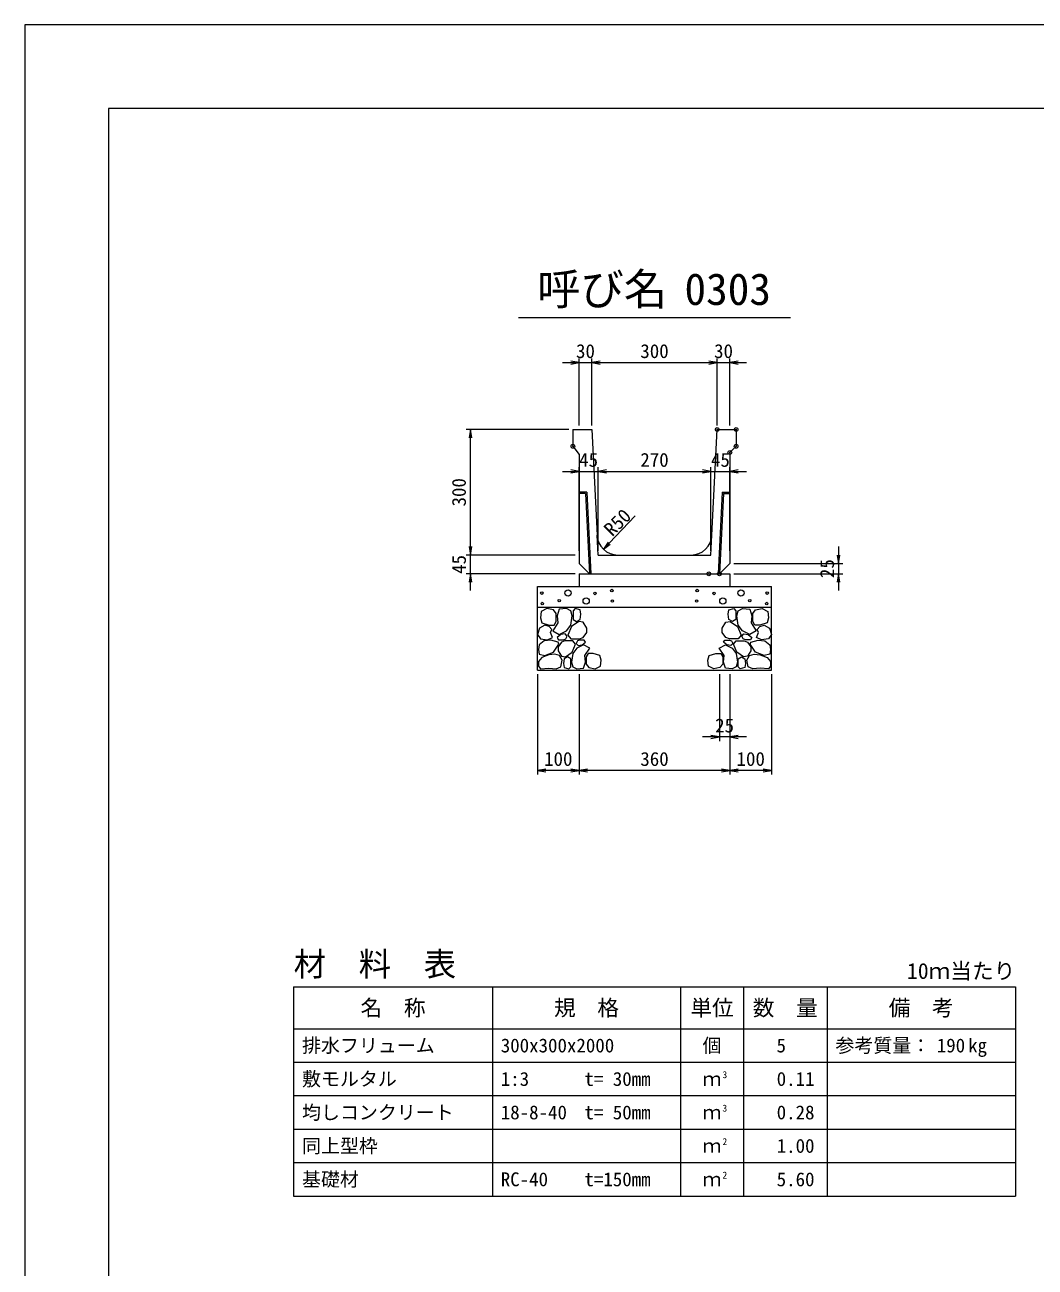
# Model space of a CAD drawing. Units: millimetres at full size. Extents: x 33640 to 42050, y -5940 to 0.
# Drawn here: x 33640 to 36055, y -2970 to 0 of the extents above; entities that cross this region are included whole.
import ezdxf
from ezdxf.enums import TextEntityAlignment as Align

# ---------------------------------------------------------------- set-up
doc = ezdxf.new("R2010")
doc.units = ezdxf.units.MM
doc.header["$LTSCALE"] = 18
doc.header["$PDMODE"] = 32
doc.header["$PDSIZE"] = 9
doc.linetypes.add('DASHED_SPACED', pattern=[12, 6, -6])
for name, color, linetype, lineweight in [('D-DCR-HCHn', 4, 'Continuous', 9), ('D-MTR-FRAM', 7, 'Continuous', 13), ('D-MTR-LINE', 7, 'Continuous', 13), ('D-STR-DIM', 7, 'Continuous', 13), ('D-STR-STRn', 1, 'Continuous', 13), ('D-TTL', 2, 'Continuous', 13), ('D-TTL-TXT', 7, 'Continuous', 13)]:
    doc.layers.add(name, color=color, linetype=linetype, lineweight=lineweight)
doc.layers.add('D-MTR', color=7, linetype='Continuous')
doc.layers.add('D-MTR-TXT', color=7, linetype='Continuous')
doc.styles.add('ＭＳ ゴシック', font='')
doc.styles.get('ＭＳ ゴシック').set_extended_font_data('MS Gothic')

# ---------------------------------------------------------------- blocks, each defined once
blk = doc.blocks.new('open_arrow')
at = {"color": 0, "linetype": 'Continuous', "lineweight": -2}
blk.add_lwpolyline([(7.5, 1.25), (0, 0), (7.5, -1.25)], dxfattribs=at)

msp = doc.modelspace()

# ---------------------------------------------------------------- linework, layer by layer
at = {"layer": 'D-DCR-HCHn'}
for points in [[(34903.4, -1398.8), (34887.8, -1395.34), (34873.93, -1402.27), (34872.19, -1417.87), (34875.66, -1430.01), (34893, -1435.21), (34905.13, -1435.21), (34910.33, -1426.54), (34910.33, -1407.47)], [(34917.27, -1397.07), (34912.07, -1412.67), (34913.8, -1430.01), (34901.67, -1449.08), (34917.27, -1457.75), (34934.6, -1449.08), (34945, -1435.21), (34948.47, -1412.67), (34945, -1400.54), (34934.6, -1395.34)], [(34950.21, -1400.54), (34950.21, -1421.34), (34958.87, -1426.54), (34967.54, -1421.34), (34969.28, -1409.21), (34967.54, -1398.8), (34955.41, -1395.34)], [(35339.79, -1400.54), (35339.79, -1421.34), (35331.13, -1426.54), (35322.46, -1421.34), (35320.72, -1409.21), (35322.46, -1398.8), (35334.59, -1395.34)], [(35372.73, -1397.07), (35377.93, -1412.67), (35376.2, -1430.01), (35388.33, -1449.08), (35372.73, -1457.75), (35355.4, -1449.08), (35345, -1435.21), (35341.53, -1412.67), (35345, -1400.54), (35355.4, -1395.34)], [(35386.6, -1398.8), (35402.2, -1395.34), (35416.07, -1402.27), (35417.81, -1417.87), (35414.34, -1430.01), (35397, -1435.21), (35384.87, -1435.21), (35379.67, -1426.54), (35379.67, -1407.47)], [(34870.46, -1442.14), (34865.26, -1457.75), (34872.19, -1468.15), (34889.53, -1469.88), (34901.37, -1464.8), (34896.46, -1452.55), (34899.93, -1445.61), (34893, -1438.68), (34882.6, -1435.21)], [(34946.74, -1438.68), (34938.07, -1459.48), (34945, -1468.15), (34965.81, -1468.15), (34974.48, -1464.68), (34983.14, -1452.55), (34983.14, -1442.14), (34974.48, -1428.28), (34964.07, -1426.54)], [(35343.26, -1438.68), (35351.93, -1459.48), (35345, -1468.15), (35324.19, -1468.15), (35315.52, -1464.68), (35306.86, -1452.55), (35306.86, -1442.14), (35315.52, -1428.28), (35325.93, -1426.54)], [(35419.54, -1442.14), (35424.74, -1457.75), (35417.81, -1468.15), (35400.47, -1469.88), (35388.63, -1464.8), (35393.54, -1452.55), (35390.07, -1445.61), (35397, -1438.68), (35407.4, -1435.21)], [(34903.37, -1499.74), (34916.21, -1480.48), (34914.6, -1475.67), (34896.95, -1470.85), (34880.89, -1472.46), (34869.66, -1482.09), (34868.05, -1493.32), (34869.66, -1504.56), (34882.5, -1507.77)], [(34920.73, -1457.75), (34912.07, -1464.68), (34915.53, -1469.88), (34927.67, -1469.88), (34932.87, -1468.15), (34936.34, -1461.21), (34931.14, -1456.01)], [(34948.31, -1499.74), (34956.34, -1480.48), (34949.92, -1472.46), (34930.65, -1472.46), (34922.63, -1475.67), (34914.6, -1486.9), (34914.6, -1496.53), (34922.63, -1509.37), (34932.26, -1510.98)], [(34975.6, -1538.27), (34980.41, -1523.82), (34978.81, -1507.77), (34990.05, -1490.11), (34975.6, -1482.09), (34959.55, -1490.11), (34949.92, -1502.95), (34946.71, -1523.82), (34949.92, -1535.06), (34959.55, -1539.87)], [(34972.39, -1482.09), (34980.41, -1475.67), (34977.2, -1470.85), (34965.97, -1470.85), (34961.15, -1472.46), (34957.94, -1478.88), (34962.76, -1483.69)], [(35314.4, -1538.27), (35309.59, -1523.82), (35311.19, -1507.77), (35299.95, -1490.11), (35314.4, -1482.09), (35330.45, -1490.11), (35340.08, -1502.95), (35343.29, -1523.82), (35340.08, -1535.06), (35330.45, -1539.87)], [(35317.61, -1482.09), (35309.59, -1475.67), (35312.8, -1470.85), (35324.03, -1470.85), (35328.85, -1472.46), (35332.06, -1478.88), (35327.24, -1483.69)], [(35341.69, -1499.74), (35333.66, -1480.48), (35340.08, -1472.46), (35359.35, -1472.46), (35367.37, -1475.67), (35375.4, -1486.9), (35375.4, -1496.53), (35367.37, -1509.37), (35357.74, -1510.98)], [(35369.27, -1457.75), (35377.93, -1464.68), (35374.47, -1469.88), (35362.33, -1469.88), (35357.13, -1468.15), (35353.66, -1461.21), (35358.86, -1456.01)], [(35386.63, -1499.74), (35373.79, -1480.48), (35375.4, -1475.67), (35393.05, -1470.85), (35409.11, -1472.46), (35420.34, -1482.09), (35421.95, -1493.32), (35420.34, -1504.56), (35407.5, -1507.77)], [(34909.79, -1539.87), (34921.02, -1535.06), (34924.23, -1519.01), (34917.81, -1507.77), (34906.58, -1504.56), (34892.13, -1506.16), (34876.08, -1512.58), (34868.05, -1522.22), (34868.05, -1533.45), (34872.87, -1539.87), (34892.13, -1538.27)], [(34945.1, -1535.06), (34945.1, -1515.8), (34937.08, -1510.98), (34929.05, -1515.8), (34927.44, -1527.03), (34929.05, -1536.66), (34940.29, -1539.87)], [(34988.44, -1536.66), (35002.89, -1539.87), (35015.73, -1533.45), (35017.33, -1519.01), (35014.12, -1507.77), (34998.07, -1502.95), (34986.84, -1502.95), (34982.02, -1510.98), (34982.02, -1528.64)], [(35301.56, -1536.66), (35287.11, -1539.87), (35274.27, -1533.45), (35272.67, -1519.01), (35275.88, -1507.77), (35291.93, -1502.95), (35303.16, -1502.95), (35307.98, -1510.98), (35307.98, -1528.64)], [(35344.9, -1535.06), (35344.9, -1515.8), (35352.92, -1510.98), (35360.95, -1515.8), (35362.56, -1527.03), (35360.95, -1536.66), (35349.71, -1539.87)], [(35380.21, -1539.87), (35368.98, -1535.06), (35365.77, -1519.01), (35372.19, -1507.77), (35383.42, -1504.56), (35397.87, -1506.16), (35413.92, -1512.58), (35421.95, -1522.22), (35421.95, -1533.45), (35417.13, -1539.87), (35397.87, -1538.27)]]:
    msp.add_lwpolyline(points, close=True, dxfattribs=at)
for centre, radius in [((34875.73, -1358.54), 3), ((34938.34, -1358.54), 7.5), ((35002.71, -1359.34), 3), ((35043.13, -1352.49), 3), ((35246.87, -1352.49), 3), ((35287.29, -1359.34), 3), ((35351.66, -1358.54), 7.5), ((35414.27, -1358.54), 3), ((34876.87, -1383.59), 3), ((34917.29, -1376.75), 3), ((34981.66, -1377.54), 7.5), ((35044.27, -1377.54), 3), ((35245.73, -1377.54), 3), ((35308.34, -1377.54), 7.5), ((35372.71, -1376.75), 3), ((35413.13, -1383.59), 3)]:
    msp.add_circle(centre, radius, dxfattribs=at)
at = {"layer": 'D-MTR-FRAM'}
for p, q in [((34282.5, -2300), (36007.5, -2300)), ((34282.5, -2300), (34282.5, -2800)), ((36007.5, -2300), (36007.5, -2800)), ((34282.5, -2800), (36007.5, -2800))]:
    msp.add_line(p, q, dxfattribs=at)
at = {"layer": 'D-MTR-LINE'}
for p, q in [((34757.5, -2300), (34757.5, -2800)), ((35207.5, -2300), (35207.5, -2800)), ((35357.5, -2300), (35357.5, -2800)), ((35557.5, -2300), (35557.5, -2800)), ((34282.5, -2400), (36007.5, -2400)), ((34282.5, -2480), (36007.5, -2480)), ((34282.5, -2560), (36007.5, -2560)), ((34282.5, -2640), (36007.5, -2640)), ((34282.5, -2720), (36007.5, -2720))]:
    msp.add_line(p, q, dxfattribs=at)
at = {"layer": 'D-STR-DIM'}
for p, q in [((34965, -957.5), (34965, -797.5)), ((34995, -957.5), (34995, -797.5)), ((34995, -957.5), (34995, -797.5)), ((35295, -957.5), (35295, -797.5)), ((35295, -957.5), (35295, -797.5)), ((35325, -957.5), (35325, -797.5)), ((34925, -807.5), (35035, -807.5)), ((34995, -807.5), (35295, -807.5)), ((35255, -807.5), (35365, -807.5)), ((34940, -967.5), (34695, -967.5)), ((34705, -1267.5), (34705, -967.5)), ((34925, -1067.5), (35050, -1067.5)), ((34965, -1257.5), (34965, -1057.5)), ((35010, -1257.5), (35010, -1057.5)), ((35010, -1257.5), (35010, -1057.5)), ((35010, -1067.5), (35280, -1067.5)), ((35240, -1067.5), (35365, -1067.5)), ((35280, -1257.5), (35280, -1057.5)), ((35280, -1257.5), (35280, -1057.5)), ((35325, -1257.5), (35325, -1057.5)), ((34705, -1352.5), (34705, -1227.5)), ((34955, -1267.5), (34695, -1267.5)), ((34955, -1267.5), (34695, -1267.5)), ((35585, -1247.5), (35585, -1352.5)), ((35335, -1287.5), (35595, -1287.5)), ((34955, -1312.5), (34695, -1312.5)), ((35335, -1312.5), (35595, -1312.5)), ((34865, -1552.5), (34865, -1792.5)), ((34965, -1552.5), (34965, -1792.5)), ((34965, -1552.5), (34965, -1792.5)), ((35300, -1552.5), (35300, -1712.5)), ((35325, -1552.5), (35325, -1712.5)), ((35325, -1552.5), (35325, -1792.5)), ((35325, -1552.5), (35325, -1792.5)), ((35425, -1552.5), (35425, -1792.5)), ((35365, -1702.5), (35260, -1702.5)), ((34965, -1782.5), (34865, -1782.5)), ((35325, -1782.5), (34965, -1782.5)), ((35425, -1782.5), (35325, -1782.5))]:
    msp.add_line(p, q, dxfattribs=at)
msp.add_lwpolyline([(35023.1, -1253.73), (35036.89, -1239.24), (35099.15, -1173.78)], dxfattribs=at)
at = {"layer": 'D-STR-STRn'}
for p, q in [((34950, -967.5), (34995, -967.5)), ((34950, -967.5), (34950, -1007.5)), ((34995, -967.5), (35007.62, -1220)), ((35282.38, -1220), (35295, -967.5)), ((35295, -967.5), (35340, -967.5)), ((35340, -967.5), (35340, -1007.5)), ((34950, -1007.5), (34965, -1027.5)), ((35340, -1007.5), (35325, -1022.5)), ((34965, -1027.5), (34965, -1287.5)), ((35325, -1022.5), (35325, -1287.5)), ((34983, -1117.42), (34965, -1117.5)), ((34980.08, -1120.43), (34965.01, -1120.5)), ((34980.08, -1120.43), (34990, -1312.5)), ((34983, -1117.42), (34993, -1312.42)), ((35307, -1117.42), (35297, -1312.42)), ((35309.92, -1120.43), (35300, -1312.5)), ((35307, -1117.42), (35325, -1117.5)), ((35309.92, -1120.43), (35324.99, -1120.5)), ((35057.56, -1267.5), (35232.44, -1267.5)), ((34990, -1312.5), (34965, -1287.5)), ((35300, -1312.5), (35325, -1287.5)), ((34965, -1312.5), (35325, -1312.5)), ((34965, -1312.5), (34965, -1342.5)), ((34990, -1312.5), (35300, -1312.5)), ((35325, -1312.5), (35325, -1342.5)), ((34865, -1542.5), (34865, -1342.5)), ((34865, -1342.5), (35425, -1342.5)), ((35425, -1542.5), (35425, -1342.5)), ((34865, -1392.5), (35425, -1392.5)), ((34865, -1542.5), (35425, -1542.5))]:
    msp.add_line(p, q, dxfattribs=at)
at = {"layer": 'D-STR-STRn', "color": 2, "linetype": 'DASHED_SPACED'}
for p, q in [((35010, -1267.5), (35007.62, -1220)), ((35280, -1267.5), (35282.38, -1220)), ((35010, -1267.5), (35057.56, -1267.5)), ((35232.44, -1267.5), (35280, -1267.5))]:
    msp.add_line(p, q, dxfattribs=at)
at = {"layer": 'D-STR-STRn'}
for centre, start, end in [((35057.56, -1217.5), 182.86241, 270), ((35232.44, -1217.5), 270, 357.13759)]:
    msp.add_arc(centre, 50, start, end, dxfattribs=at)
for p in [(35295, -967.5), (35340, -967.5), (34950, -1007.5), (35340, -1007.5), (35325, -1022.5), (35275, -1312.5), (35300, -1312.5)]:
    msp.add_point(p, dxfattribs=at)
at = {"layer": 'D-TTL'}
for points in [[(33640, -5940), (42050, -5940), (42050, 0), (33640, 0)], [(33840, -5740), (41850, -5740), (41850, -200), (33840, -200)]]:
    msp.add_lwpolyline(points, close=True, dxfattribs=at)
at = {"layer": 'D-TTL-TXT'}
msp.add_line((34820, -700), (35470, -700), dxfattribs=at)

# ---------------------------------------------------------------- block references
at = {"layer": 'D-STR-DIM', "xscale": 2.67, "yscale": 2.67}
for p, rotation in [((34965, -807.5), 180), ((35295, -807.5), 180), ((35295, -807.5), 180), ((34705, -967.5), 270), ((34965, -1067.5), 180), ((35280, -1067.5), 180), ((35280, -1067.5), 180), ((35023.1, -1253.73), 46.4), ((34705, -1267.5), 90), ((34705, -1267.5), 90), ((35585, -1287.5), 90), ((34705, -1312.5), 270), ((35585, -1312.5), 270), ((35300, -1702.5), 180), ((34965, -1782.5), 180), ((35325, -1782.5), 180), ((35425, -1782.5), 180)]:
    msp.add_blockref('open_arrow', p, dxfattribs=dict(at, rotation=rotation))
for p in [(34995, -807.5), (34995, -807.5), (35325, -807.5), (35010, -1067.5), (35010, -1067.5), (35325, -1067.5), (35325, -1702.5), (34865, -1782.5), (34965, -1782.5), (35325, -1782.5)]:
    msp.add_blockref('open_arrow', p, dxfattribs=at)

# ---------------------------------------------------------------- texts
at = {"layer": 'D-MTR', "style": 'ＭＳ ゴシック'}
msp.add_text('材\u3000料\u3000表', height=56.96, dxfattribs=at).set_placement((34282.5, -2290.92), align=Align.BOTTOM_LEFT)
msp.add_text('10ｍ当たり', height=37.98, dxfattribs=at).set_placement((36007.5, -2292.28), align=Align.BOTTOM_RIGHT)
at = {"layer": 'D-MTR-TXT', "style": 'ＭＳ ゴシック'}
for s, height, p in [('名\u3000称', 37.98, (34520, -2350)), ('規\u3000格', 37.98, (34982.5, -2350)), ('単位', 37.98, (35282.5, -2350)), ('数\u3000量', 37.98, (35457.5, -2350)), ('備\u3000考', 37.98, (35782.5, -2350)), ('個', 33.23, (35282.5, -2440)), ('ｍ', 33.23, (35282.5, -2520)), ('ｍ', 33.23, (35282.5, -2600)), ('ｍ', 33.23, (35282.5, -2680)), ('ｍ', 33.23, (35282.5, -2760))]:
    msp.add_text(s, height=height, dxfattribs=at).set_placement(p, align=Align.MIDDLE_CENTER)
for s, p in [('排水フリューム', (34302.5, -2440)), ('300x300x2000', (34777.5, -2440)), ('参考質量：    kg', (35577.5, -2440)), ('敷モルタル', (34302.5, -2520)), ('1:3', (34777.5, -2520)), ('t= 30mm', (34977.5, -2520)), ('均しコンクリート', (34302.5, -2600)), ('18-8-40', (34777.5, -2600)), ('t= 50mm', (34977.5, -2600)), ('同上型枠', (34302.5, -2680)), ('基礎材', (34302.5, -2760)), ('RC-40', (34777.5, -2760)), ('t=150mm', (34977.5, -2760))]:
    msp.add_text(s, height=33.23, dxfattribs=at).set_placement(p, align=Align.MIDDLE_LEFT)
for s, p in [('5', (35459.28, -2440)), ('190', (35887.5, -2440))]:
    msp.add_text(s, height=33.23, dxfattribs=at).set_placement(p, align=Align.MIDDLE_RIGHT)
for s, p in [('3', (35307.5, -2523.19)), ('3', (35307.5, -2603.19)), ('2', (35307.5, -2683.19)), ('2', (35307.5, -2763.19))]:
    msp.add_text(s, height=16.61, dxfattribs=at).set_placement(p, align=Align.BOTTOM_LEFT)
at = {"layer": 'D-MTR-TXT', "color": 6, "style": 'ＭＳ ゴシック'}
for s, p in [('0.11', (35527.5, -2520)), ('0.28', (35527.5, -2600)), ('1.00', (35527.5, -2680)), ('5.60', (35527.5, -2760))]:
    msp.add_text(s, height=33.23, dxfattribs=at).set_placement(p, align=Align.MIDDLE_RIGHT)
at = {"layer": 'D-STR-DIM', "style": 'ＭＳ ゴシック'}
for s, p in [('30', (34980, -780)), ('300', (35145, -780)), ('30', (35310, -780)), ('45', (34987.5, -1040)), ('270', (35145, -1040)), ('45', (35302.5, -1040)), ('25', (35312.5, -1675)), ('100', (34915, -1755)), ('360', (35145, -1755)), ('100', (35375, -1755))]:
    msp.add_text(s, height=33.23, dxfattribs=at).set_placement(p, align=Align.MIDDLE_CENTER)
for s, p in [('300', (34677.5, -1117.5)), ('45', (34677.5, -1290)), ('25', (35557.5, -1300))]:
    msp.add_text(s, height=33.23, rotation=90, dxfattribs=at).set_placement(p, align=Align.MIDDLE_CENTER)
msp.add_text('R50', height=33.23, rotation=45, dxfattribs=at).set_placement((35032.37, -1213.45), align=Align.MIDDLE_LEFT)
at = {"layer": 'D-TTL-TXT', "style": 'ＭＳ ゴシック'}
for s, p in [('呼び名', (35020, -692.5)), ('0303', (35320, -692.5))]:
    msp.add_text(s, height=75.95, dxfattribs=at).set_placement(p, align=Align.BOTTOM_CENTER)

doc.saveas('drawing.dxf')
